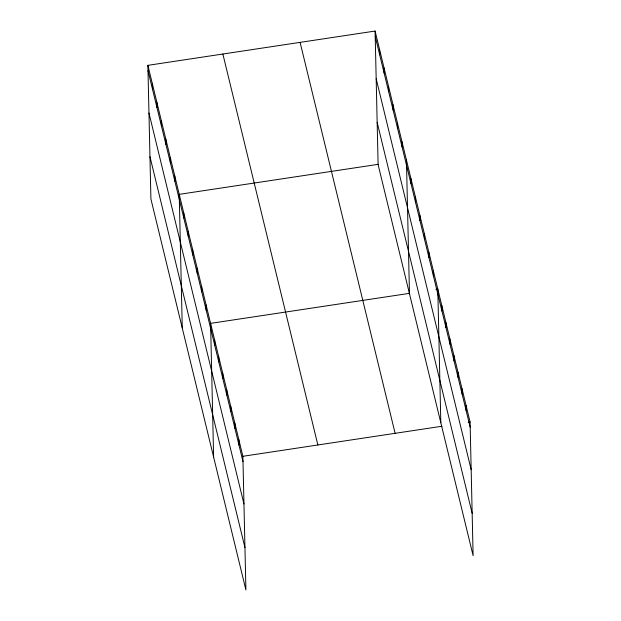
<?xml version="1.0" encoding="UTF-8"?>
<svg xmlns="http://www.w3.org/2000/svg" width="621" height="621" viewBox="0 0 621 621"><rect width="100%" height="100%" fill="white"/><g stroke="black" fill="none" stroke-linecap="round" stroke-linejoin="round"><path stroke-width="0.93" d="M147.883 65.345L242.881 456.295L245.908 589.95L150.911 198.999L147.883 65.345L375.092 31.05L470.089 422.001L473.117 555.655L378.119 164.705L375.092 31.05M378.321 164.309L179.228 194.357L182.264 328.012M409.674 293.322L210.581 323.37L213.616 457.025M435.911 289.363L437.789 289.075L440.817 422.73M242.881 456.295L441.966 426.247M468.211 422.28L470.089 422.001M375.208 36.383L470.206 427.333M376.171 78.727L471.168 469.678M377.157 122.36L472.162 513.311M300.106 42.368L395.111 433.318M222.861 54.027L317.859 444.978M148 70.678L242.997 461.628M148.962 113.022L243.96 503.973M149.956 156.655L244.953 547.606M466.053 405.381L466.169 410.714M462.008 388.769L462.133 394.102M457.972 372.15L458.096 377.483M453.935 355.538L454.06 360.871M449.899 338.919L450.023 344.251M445.862 322.307L445.979 327.64M441.826 305.695L441.942 311.02M433.311 270.647L433.427 275.98M428.832 252.219L428.948 257.544M424.353 233.783L424.469 239.116M419.874 215.355L419.99 220.688M415.395 196.927L415.519 202.252M410.916 178.491L411.04 183.824M406.437 160.063L409.472 293.717M401.958 141.635L402.082 146.967M397.479 123.199L397.603 128.531M393 104.77L393.124 110.103M388.521 86.342L388.645 91.675M384.042 67.914L384.166 73.239M379.563 49.478L379.687 54.811M238.844 439.676L238.961 445.009M234.808 423.064L234.924 428.397M230.764 406.452L230.888 411.777M226.727 389.833L226.851 395.166M222.691 373.221L222.815 378.554M218.654 356.601L218.778 361.934M214.618 339.99L214.742 345.323M206.102 304.942L206.219 310.275M201.623 286.514L201.747 291.847M197.144 268.078L197.268 273.411M192.665 249.65L192.789 254.983M188.186 231.222L188.31 236.554M183.707 212.793L183.832 218.118M174.749 175.929L174.874 181.262M170.27 157.501L170.395 162.834M165.791 139.065L165.916 144.398M161.313 120.637L161.437 125.97M156.841 102.209L156.958 107.542M152.362 83.773L152.479 89.106"/></g></svg>
